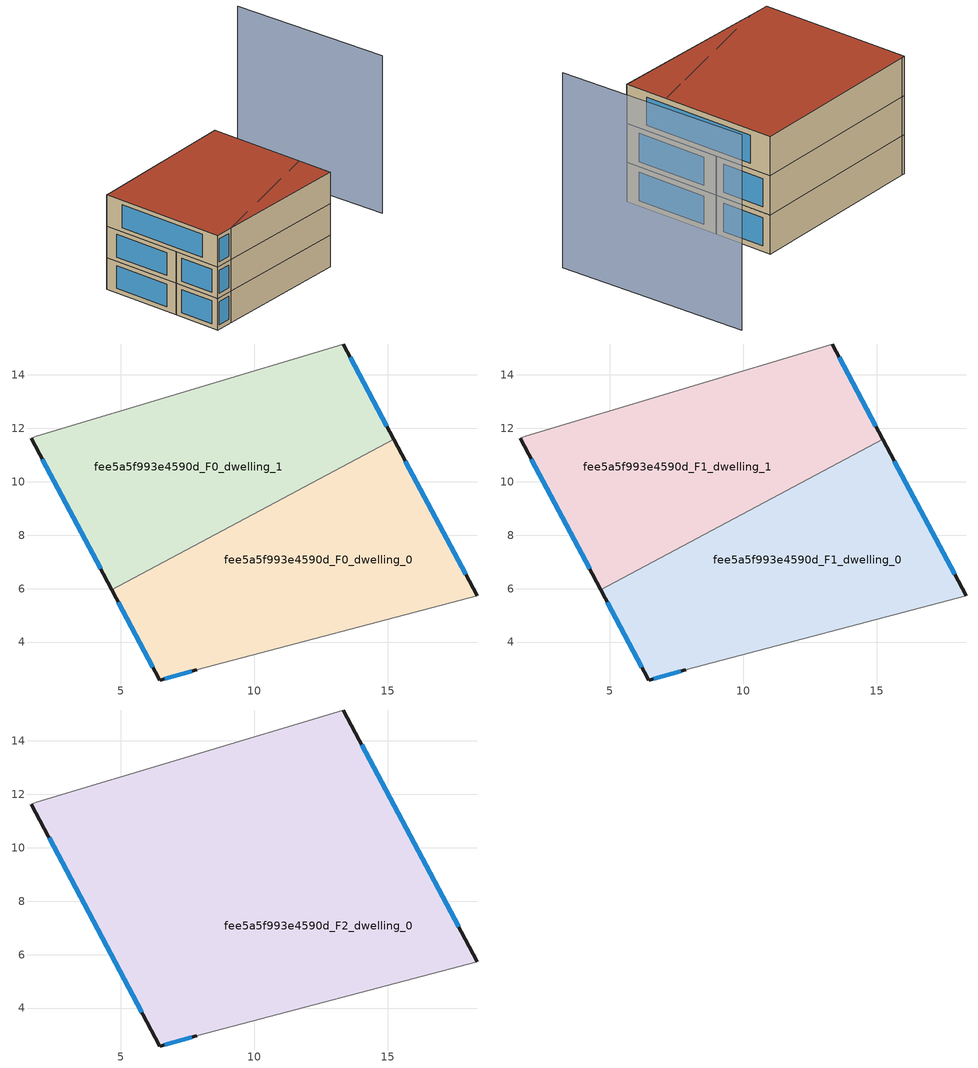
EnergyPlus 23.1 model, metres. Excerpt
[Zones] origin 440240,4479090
fee5a5f993e4590d_F0_dwelling_0
 floor ground (EU_floor_Construction): 15.22,11.59 18.35,5.72 7.85,2.96 6.46,2.58 4.66,5.96 z0
 wall outside (EU_wall_Construction): 4.66,5.96 6.46,2.58 7.85,2.96 / 18.35,5.72 15.22,11.59 z0:3
 wall adiabatic (EU_wall_Construction): 7.85,2.96 18.35,5.72 z0:3
 wall to fee5a5f993e4590d_F0_dwelling_1 (EU_wall_Construction): 15.22,11.59 4.66,5.96 z0:3
 window (EU_Window_Construction): 6.65,2.63 7.66,2.9 / 4.91,5.49 6.21,3.05 / 17.91,6.54 15.66,10.78 z0.42:2.58
fee5a5f993e4590d_F0_dwelling_1
 floor ground (EU_floor_Construction): 13.33,15.16 15.22,11.59 4.66,5.96 1.66,11.63 1.84,11.7 z0
 wall outside (EU_wall_Construction): 1.66,11.63 4.66,5.96 / 15.22,11.59 13.33,15.16 z0:3
 wall adiabatic (EU_wall_Construction): 13.33,15.16 1.84,11.7 1.66,11.63 z0:3
 window (EU_Window_Construction): 2.07,10.84 4.25,6.75 / 14.96,12.08 13.59,14.66 z0.42:2.58
fee5a5f993e4590d_F1_dwelling_0
 floor to fee5a5f993e4590d_F0_dwelling_0 (EU_floor_Construction): 15.22,11.59 18.35,5.72 7.85,2.96 6.46,2.58 4.66,5.96 z3
 wall outside (EU_wall_Construction): 4.66,5.96 6.46,2.58 7.85,2.96 / 18.35,5.72 15.22,11.59 z3:6
 wall adiabatic (EU_wall_Construction): 7.85,2.96 18.35,5.72 z3:6
 wall to fee5a5f993e4590d_F1_dwelling_1 (EU_wall_Construction): 15.22,11.59 4.66,5.96 z3:6
 window (EU_Window_Construction): 6.65,2.63 7.66,2.9 / 4.91,5.49 6.21,3.05 / 17.91,6.54 15.66,10.78 z3.42:5.58
fee5a5f993e4590d_F1_dwelling_1
 floor to fee5a5f993e4590d_F0_dwelling_1 (EU_floor_Construction): 13.32,15.16 15.22,11.59 4.66,5.96 1.65,11.63 1.84,11.7 z3
 wall outside (EU_wall_Construction): 1.66,11.63 4.66,5.96 / 15.22,11.59 13.33,15.16 z3:6
 wall adiabatic (EU_wall_Construction): 13.33,15.16 1.84,11.7 1.66,11.63 z3:6
 window (EU_Window_Construction): 2.07,10.84 4.25,6.75 / 14.96,12.08 13.59,14.66 z3.42:5.58
fee5a5f993e4590d_F2_dwelling_0
 floor to fee5a5f993e4590d_F1_dwelling_0 (EU_floor_Construction): 15.22,11.59 18.35,5.72 7.85,2.96 6.46,2.58 4.66,5.96 z6
 floor to fee5a5f993e4590d_F1_dwelling_1 (EU_floor_Construction): 13.32,15.16 15.22,11.59 4.66,5.96 1.65,11.63 1.84,11.7 z6
 wall outside (EU_wall_Construction): 18.35,5.72 13.33,15.16 / 1.66,11.63 6.46,2.58 7.85,2.96 z6:9
 wall adiabatic (EU_wall_Construction): 13.33,15.16 1.84,11.7 1.66,11.63 / 7.85,2.96 18.35,5.72 z6:9
 window (EU_Window_Construction): 17.65,7.03 14.02,13.85 / 6.65,2.63 7.66,2.9 / 2.32,10.37 5.79,3.84 z6.42:8.58
 roof outside (EU_roof_Construction): 18.35,5.72 13.33,15.16 1.84,11.7 1.66,11.63 6.46,2.58 7.85,2.96 z9
shading: 7.85,2.96 16.89,8.24 z0:9; 25.43,10.08 18.96,21.52 z0:15
[Building]
EU S2 Campaign: North Axis=0; Terrain=City; Solar Distribution=FullExterior
[Site:Location]
Madrid: Latitude=40.5; Longitude=-3.5; Time Zone=1; Elevation=609
[SizingPeriod:WeatherFileDays]
AnnualSizingPeriod: Begin Month=1; Begin Day of Month=1; End Month=12; End Day of Month=31; Day of Week for Start Day=Monday; Use Weather File Daylight Saving Period=No; Use Weather File Rain and Snow Indicators=No
[MATERIAL]
EU_InternalMass_Material: Roughness=MediumRough; Thickness=0.1; Conductivity=1; Density=1800; Specific Heat=900; Thermal Absorptance=0.9; Solar Absorptance=0.7; Visible Absorptance=0.7
[MATERIAL:NOMASS] Roughness=MediumRough; Thermal Absorptance=0.9; Solar Absorptance=0.7; Visible Absorptance=0.7
Name | Thermal Resistance
EU_wall_NoMass | 1.60022
EU_roof_NoMass | 1.57597
EU_floor_NoMass | 0.470652
[WINDOWMATERIAL:SIMPLEGLAZINGSYSTEM]
EU_Window_SimpleGlazing: UFactor=3.28802; Solar Heat Gain Coefficient=0.85; Visible Transmittance=0.85
[CONSTRUCTION]
EU_wall_Construction: EU_wall_NoMass
EU_roof_Construction: EU_roof_NoMass
EU_floor_Construction: EU_floor_NoMass
EU_InternalMass_Construction: EU_InternalMass_Material
EU_Window_Construction: EU_Window_SimpleGlazing
[ZONE] Type=1; Multiplier=1; Ceiling Height=autocalculate; Floor Area=autocalculate; Part of Total Floor Area=Yes
Name | Volume
fee5a5f993e4590d_F0_dwelling_0 | 187.865
fee5a5f993e4590d_F1_dwelling_0 | 187.864
fee5a5f993e4590d_F2_dwelling_0 | 375.716
fee5a5f993e4590d_F0_dwelling_1; fee5a5f993e4590d_F1_dwelling_1 | 187.859
[INTERNALMASS] Construction=EU_InternalMass_Construction
Name | Zone or ZoneList | Surface Area
fee5a5f993e4590d_F0_dwelling_0_EU_InternalMass | fee5a5f993e4590d_F0_dwelling_0 | 62.6216
fee5a5f993e4590d_F0_dwelling_1_EU_InternalMass | fee5a5f993e4590d_F0_dwelling_1 | 62.6197
fee5a5f993e4590d_F1_dwelling_0_EU_InternalMass | fee5a5f993e4590d_F1_dwelling_0 | 62.6216
fee5a5f993e4590d_F1_dwelling_1_EU_InternalMass | fee5a5f993e4590d_F1_dwelling_1 | 62.6197
fee5a5f993e4590d_F2_dwelling_0_EU_InternalMass | fee5a5f993e4590d_F2_dwelling_0 | 125.241
[OTHEREQUIPMENT] Fuel Type=Electricity; Design Level Calculation Method=Watts/Area; Power per Zone Floor Area=1; Fraction Latent=0; Fraction Radiant=0; Fraction Lost=0; Carbon Dioxide Generation Rate=0; EndUse Subcategory=EU_Step8_InternalGains
Name | Zone or ZoneList or Space or SpaceList | Schedule
EU_Step8_InternalGain_fee5a5f993e4590d_F0_dwelling_0_f000 | fee5a5f993e4590d_F0_dwelling_0 | EU_Step8_GainSchedule_fee5a5f993e4590d_F0_dwelling_0_f000
EU_Step8_InternalGain_fee5a5f993e4590d_F0_dwelling_1_f000 | fee5a5f993e4590d_F0_dwelling_1 | EU_Step8_GainSchedule_fee5a5f993e4590d_F0_dwelling_1_f000
EU_Step8_InternalGain_fee5a5f993e4590d_F1_dwelling_0_f000 | fee5a5f993e4590d_F1_dwelling_0 | EU_Step8_GainSchedule_fee5a5f993e4590d_F1_dwelling_0_f000
EU_Step8_InternalGain_fee5a5f993e4590d_F1_dwelling_1_f000 | fee5a5f993e4590d_F1_dwelling_1 | EU_Step8_GainSchedule_fee5a5f993e4590d_F1_dwelling_1_f000
EU_Step8_InternalGain_fee5a5f993e4590d_F2_dwelling_0_f000 | fee5a5f993e4590d_F2_dwelling_0 | EU_Step8_GainSchedule_fee5a5f993e4590d_F2_dwelling_0_f000
[ZONEVENTILATION:DESIGNFLOWRATE] Schedule=EU_AlwaysOn; Design Flow Rate Calculation Method=AirChanges/Hour; Air Changes per Hour=0.480704; Ventilation Type=Natural; Fan Pressure Rise=0; Fan Total Efficiency=1; Constant Term Coefficient=1; Temperature Term Coefficient=0; Velocity Term Coefficient=0; Velocity Squared Term Coefficient=0; Minimum Indoor Temperature=-100; Maximum Indoor Temperature=100; Delta Temperature=-100; Minimum Outdoor Temperature=-100; Maximum Outdoor Temperature=100; Maximum Wind Speed=40
Name | Zone or ZoneList or Space or SpaceList
EU_ConstantAir_fee5a5f993e4590d_F0_dwelling_0 | fee5a5f993e4590d_F0_dwelling_0
EU_ConstantAir_fee5a5f993e4590d_F0_dwelling_1 | fee5a5f993e4590d_F0_dwelling_1
EU_ConstantAir_fee5a5f993e4590d_F1_dwelling_0 | fee5a5f993e4590d_F1_dwelling_0
EU_ConstantAir_fee5a5f993e4590d_F1_dwelling_1 | fee5a5f993e4590d_F1_dwelling_1
EU_ConstantAir_fee5a5f993e4590d_F2_dwelling_0 | fee5a5f993e4590d_F2_dwelling_0
[HVACTEMPLATE:THERMOSTAT] Constant Heating Setpoint=20; Constant Cooling Setpoint=50
EU_HeatOnly_fee5a5f993e4590d_F0_dwelling_0; EU_HeatOnly_fee5a5f993e4590d_F0_dwelling_1; EU_HeatOnly_fee5a5f993e4590d_F1_dwelling_0; EU_HeatOnly_fee5a5f993e4590d_F1_dwelling_1; EU_HeatOnly_fee5a5f993e4590d_F2_dwelling_0
[HVACTEMPLATE:ZONE:IDEALLOADSAIRSYSTEM] System Availability Schedule=EU_AlwaysOn; Maximum Heating Supply Air Temperature=50; Minimum Cooling Supply Air Temperature=13; Maximum Heating Supply Air Humidity Ratio=0.0156; Minimum Cooling Supply Air Humidity Ratio=0.0077; Heating Limit=NoLimit; Cooling Limit=NoLimit; Heating Availability Schedule=EU_AlwaysOn; Cooling Availability Schedule=EU_CoolingOff; Dehumidification Control Type=ConstantSensibleHeatRatio; Cooling Sensible Heat Ratio=0.7; Dehumidification Setpoint=60; Humidification Control Type=None; Humidification Setpoint=30; Outdoor Air Method=None; Outdoor Air Flow Rate per Person=0.00944; Outdoor Air Flow Rate per Zone Floor Area=0; Outdoor Air Flow Rate per Zone=0; Demand Controlled Ventilation Type=None; Outdoor Air Economizer Type=NoEconomizer; Heat Recovery Type=None; Sensible Heat Recovery Effectiveness=0.7; Latent Heat Recovery Effectiveness=0.65
Name | Template Thermostat
fee5a5f993e4590d_F0_dwelling_0 | EU_HeatOnly_fee5a5f993e4590d_F0_dwelling_0
fee5a5f993e4590d_F0_dwelling_1 | EU_HeatOnly_fee5a5f993e4590d_F0_dwelling_1
fee5a5f993e4590d_F1_dwelling_0 | EU_HeatOnly_fee5a5f993e4590d_F1_dwelling_0
fee5a5f993e4590d_F1_dwelling_1 | EU_HeatOnly_fee5a5f993e4590d_F1_dwelling_1
fee5a5f993e4590d_F2_dwelling_0 | EU_HeatOnly_fee5a5f993e4590d_F2_dwelling_0
[SIZING:ZONE] Zone Cooling Design Supply Air Temperature Input Method=SupplyAirTemperature; Zone Cooling Design Supply Air Temperature=13; Zone Heating Design Supply Air Temperature Input Method=SupplyAirTemperature; Zone Heating Design Supply Air Temperature=50; Zone Cooling Design Supply Air Humidity Ratio=0.008; Zone Heating Design Supply Air Humidity Ratio=0.008; Cooling Design Air Flow Method=DesignDay; Cooling Design Air Flow Rate=0; Cooling Minimum Air Flow per Zone Floor Area=0.000762; Cooling Minimum Air Flow=0; Cooling Minimum Air Flow Fraction=0.2; Heating Design Air Flow Method=DesignDay; Heating Design Air Flow Rate=0; Heating Maximum Air Flow per Zone Floor Area=0.002032; Heating Maximum Air Flow=0.141576; Heating Maximum Air Flow Fraction=0.3; Account for Dedicated Outdoor Air System=No; Dedicated Outdoor Air System Control Strategy=NeutralSupplyAir; Dedicated Outdoor Air Low Setpoint Temperature for Design=autosize; Dedicated Outdoor Air High Setpoint Temperature for Design=autosize; Zone Load Sizing Method=Sensible Load Only No Latent Load; Zone Latent Cooling Design Supply Air Humidity Ratio Input Method=HumidityRatioDifference; Zone Cooling Design Supply Air Humidity Ratio Difference=0.005; Zone Latent Heating Design Supply Air Humidity Ratio Input Method=HumidityRatioDifference; Zone Humidification Design Supply Air Humidity Ratio Difference=0.005
fee5a5f993e4590d_F0_dwelling_0; fee5a5f993e4590d_F0_dwelling_1; fee5a5f993e4590d_F1_dwelling_0; fee5a5f993e4590d_F1_dwelling_1; fee5a5f993e4590d_F2_dwelling_0
[SCHEDULE:CONSTANT]
Name | Hourly Value
EU_AlwaysOn | 1
EU_CoolingOff | 0
[SCHEDULE:FILE] Column Number=1; Rows to Skip at Top=0; Number of Hours of Data=8760; Column Separator=Comma; Interpolate to Timestep=No; Minutes per Item=60; Adjust Schedule for Daylight Savings=Yes
Name | File
EU_Step8_GainSchedule_fee5a5f993e4590d_F0_dwelling_0_f000 | ../../schedules/fee5a5f993e4590d/fee5a5f993e4590d_F0_dwelling_0_f000_gain.csv
EU_Step8_GainSchedule_fee5a5f993e4590d_F0_dwelling_1_f000 | ../../schedules/fee5a5f993e4590d/fee5a5f993e4590d_F0_dwelling_1_f000_gain.csv
EU_Step8_GainSchedule_fee5a5f993e4590d_F1_dwelling_0_f000 | ../../schedules/fee5a5f993e4590d/fee5a5f993e4590d_F1_dwelling_0_f000_gain.csv
EU_Step8_GainSchedule_fee5a5f993e4590d_F1_dwelling_1_f000 | ../../schedules/fee5a5f993e4590d/fee5a5f993e4590d_F1_dwelling_1_f000_gain.csv
EU_Step8_GainSchedule_fee5a5f993e4590d_F2_dwelling_0_f000 | ../../schedules/fee5a5f993e4590d/fee5a5f993e4590d_F2_dwelling_0_f000_gain.csv
